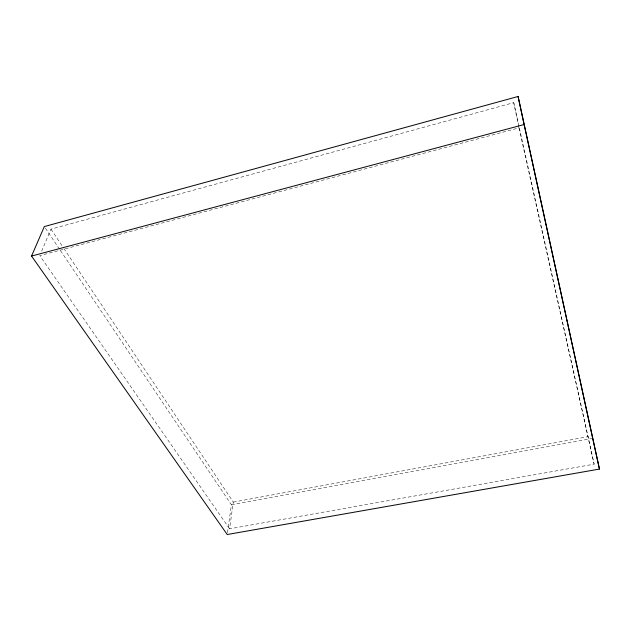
<?xml version="1.0" encoding="UTF-8"?>
<svg xmlns="http://www.w3.org/2000/svg" width="631" height="631" viewBox="0 0 631 631"><rect width="100%" height="100%" fill="white"/><g stroke="black" fill="none" stroke-linecap="round" stroke-linejoin="round"><path stroke-width="0.47" stroke-dasharray="3.15 2.37" d="M41.638 251.201L50.969 229.14L513.744 102.656L594.126 464.171L229.581 528.802L233.304 502.095L64.11 248.819M227.499 532.596L231.411 504.792L60.229 250.239M518.39 125.096L518.966 127.896L39.769 255.61L229.581 528.802M233.304 502.095L588.273 436.62M231.411 504.792L592.801 438.364M45.416 228.209L59.685 249.419M50.969 229.14L63.565 247.999M518.966 127.896L594.126 464.171M513.744 102.656L518.193 124.157"/><path stroke-width="0.95" d="M31.55 256.06L44.32 226.576L518.083 96.48L599.45 469.07L227.231 534.52L31.55 256.06L524.124 124.536L518.083 96.48M524.124 124.536L599.45 469.07"/></g></svg>
